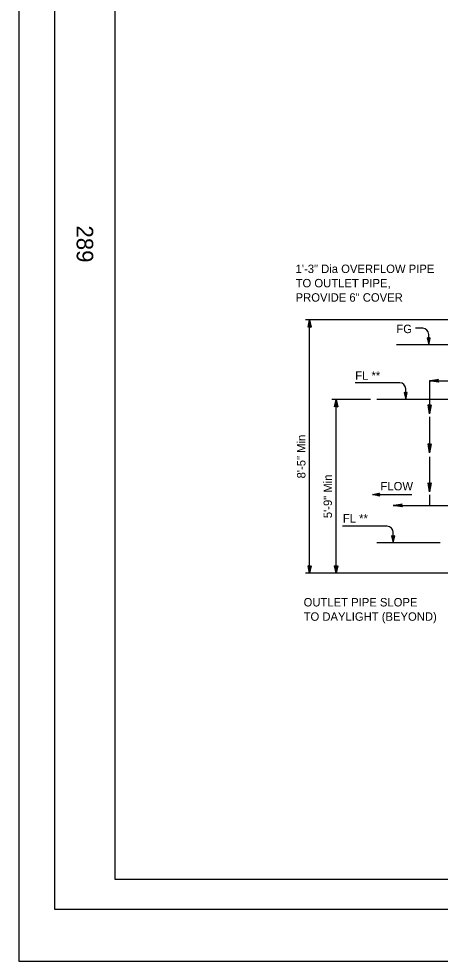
# Model space of a CAD drawing. Extents: x -893 to 867, y -474 to 712.
# Drawn here: x -893 to -543, y -474 to 309 of the extents above; entities that cross this region are included whole.
import ezdxf

# ---------------------------------------------------------------- set-up
doc = ezdxf.new("R2010")
doc.units = 0
for name, color, linetype in [('60 Nongeo Data', 7, 'Continuous'), ('border_PLOTTING-ELEMENTS', 7, 'Continuous'), ('border_rw_22x34_Cut_Lines', 7, 'Continuous'), ('border_SHEET', 7, 'Continuous'), ('border_WITHIN-BORDER-anno', 7, 'Continuous')]:
    doc.layers.add(name, color=color, linetype=linetype)

# ---------------------------------------------------------------- blocks, each defined once
blk = doc.blocks.new('AHT')
at = {"layer": '60 Nongeo Data'}
blk.add_lwpolyline([(-5.9055, 1.3189), (0, 0), (-5.9059, -1.3094), (-5.6957, -0.9602), (-1.3693, -0.0035), (-5.6968, 0.9693), (-5.4886, 0.6205), (-2.7193, 0.002), (-5.4858, -0.6114), (-5.2756, -0.2622), (-4.0791, 0.0031), (-5.2799, 0.2713), (-5.1181, 0), (-5.9059, -1.3094), (-5.1181, 0)], close=True, dxfattribs=at)

msp = doc.modelspace()

# ---------------------------------------------------------------- linework, layer by layer
at = {"layer": '60 Nongeo Data'}
for p, q in [((-488.89, 59.02), (-655.01, 59.02)), ((-651.51, -151.4), (-651.51, 59.02)), ((-524.7, 38.19), (-579.16, 38.19)), ((-551.7, 8.49), (-544.26, 9.74)), ((-551.7, 8.49), (-544.26, 9.74)), ((-551.7, 8.49), (-544.45, 9.43)), ((-551.7, 8.49), (-544.45, 9.43)), ((-544.64, 9.12), (-551.7, 8.49)), ((-544.64, 9.12), (-551.7, 8.49)), ((-544.83, 8.81), (-551.7, 8.49)), ((-544.83, 8.81), (-551.7, 8.49)), ((-545.02, 8.49), (-551.7, 8.49)), ((-544.26, 7.25), (-551.7, 8.49)), ((-551.7, 8.49), (-544.64, 7.87)), ((-544.45, 7.56), (-551.7, 8.49)), ((-551.7, 8.49), (-544.83, 8.18)), ((-545.02, 8.49), (-551.7, 8.49)), ((-544.26, 7.25), (-551.7, 8.49)), ((-551.7, 8.49), (-544.64, 7.87)), ((-544.45, 7.56), (-551.7, 8.49)), ((-551.7, 8.49), (-544.83, 8.18)), ((-551.7, 8.49), (-519.83, 8.49)), ((-551.7, 8.49), (-551.7, -18.99)), ((-545.02, 8.49), (-544.64, 9.12)), ((-545.02, 8.49), (-544.64, 9.12)), ((-544.64, 7.87), (-545.02, 8.49)), ((-544.64, 7.87), (-545.02, 8.49)), ((-544.64, 9.12), (-544.26, 9.74)), ((-544.64, 9.12), (-544.26, 9.74)), ((-544.64, 7.87), (-544.26, 7.25)), ((-544.64, 7.87), (-544.26, 7.25)), ((-600.79, -7.13), (-632.96, -7.13)), ((-629.46, -151.4), (-629.46, -7.13)), ((-509.19, -7.13), (-595.54, -7.13)), ((-552.32, -11.93), (-552.94, -11.55)), ((-551.7, -18.99), (-552.94, -11.55)), ((-551.7, -18.99), (-552.63, -11.74)), ((-552.32, -11.93), (-551.7, -18.99)), ((-551.7, -12.31), (-552.32, -11.93)), ((-552.01, -12.12), (-551.7, -18.99)), ((-550.46, -11.55), (-551.7, -18.99)), ((-550.77, -11.74), (-551.7, -18.99)), ((-551.7, -18.99), (-551.08, -11.93)), ((-551.08, -11.93), (-551.7, -12.31)), ((-551.7, -18.99), (-551.39, -12.12)), ((-551.7, -12.31), (-551.7, -18.99)), ((-551.08, -11.93), (-550.46, -11.55)), ((-551.7, -21.55), (-551.7, -51.4)), ((-552.32, -44.35), (-552.94, -43.97)), ((-551.7, -51.4), (-552.94, -43.97)), ((-551.7, -51.4), (-552.63, -44.16)), ((-552.32, -44.35), (-551.7, -51.4)), ((-551.7, -44.73), (-552.32, -44.35)), ((-552.01, -44.54), (-551.7, -51.4)), ((-550.46, -43.97), (-551.7, -51.4)), ((-550.77, -44.16), (-551.7, -51.4)), ((-551.7, -51.4), (-551.08, -44.35)), ((-551.08, -44.35), (-551.7, -44.73)), ((-551.7, -51.4), (-551.39, -44.54)), ((-551.7, -44.73), (-551.7, -51.4)), ((-551.08, -44.35), (-550.46, -43.97)), ((-551.7, -54.7), (-551.7, -84.01)), ((-552.32, -76.95), (-552.94, -76.57)), ((-551.7, -84.01), (-552.94, -76.57)), ((-551.7, -84.01), (-552.63, -76.76)), ((-552.32, -76.95), (-551.7, -84.01)), ((-551.7, -77.33), (-552.32, -76.95)), ((-552.01, -77.14), (-551.7, -84.01)), ((-550.46, -76.57), (-551.7, -84.01)), ((-550.77, -76.76), (-551.7, -84.01)), ((-551.7, -84.01), (-551.08, -76.95)), ((-551.08, -76.95), (-551.7, -77.33)), ((-551.7, -84.01), (-551.39, -77.14)), ((-551.7, -77.33), (-551.7, -84.01)), ((-551.08, -76.95), (-550.46, -76.57)), ((-599.34, -86.26), (-566.39, -86.26)), ((-581.98, -95.15), (-574.55, -93.9)), ((-574.93, -94.53), (-574.55, -93.9)), ((-551.7, -86.39), (-551.7, -95.15)), ((-581.98, -95.15), (-574.74, -94.22)), ((-574.93, -94.53), (-581.98, -95.15)), ((-575.12, -94.84), (-581.98, -95.15)), ((-581.98, -95.15), (-435.4, -95.15)), ((-575.31, -95.15), (-581.98, -95.15)), ((-574.55, -96.39), (-581.98, -95.15)), ((-581.98, -95.15), (-574.93, -95.77)), ((-574.74, -96.08), (-581.98, -95.15)), ((-581.98, -95.15), (-575.12, -95.46)), ((-575.31, -95.15), (-574.93, -94.53)), ((-574.93, -95.77), (-575.31, -95.15)), ((-574.93, -95.77), (-574.55, -96.39)), ((-543.07, -126.4), (-595.54, -126.4)), ((-488.89, -151.4), (-655.01, -151.4)), ((-488.89, -151.4), (-632.96, -151.4))]:
    msp.add_line(p, q, dxfattribs=at)
for points in [[(-557.46, 52), (-563.36, 52)], [(-552.46, 38.19), (-552.46, 47)], [(-576.58, 6.68), (-613.61, 6.68)], [(-571.58, -7.13), (-571.58, 1.68)], [(-587.03, -112.59), (-624.06, -112.59)], [(-582.03, -126.4), (-582.03, -117.59)]]:
    msp.add_lwpolyline(points, dxfattribs=at)
for points in [[(-553.78, 44.1), (-552.46, 38.19), (-551.15, 44.1), (-551.5, 43.89), (-552.46, 39.56), (-553.43, 43.89), (-553.08, 43.68), (-552.46, 40.91), (-551.85, 43.68), (-552.2, 43.47), (-552.46, 42.27), (-552.73, 43.47), (-552.46, 43.31), (-551.15, 44.1), (-552.46, 43.31)], [(-572.9, -1.22), (-571.58, -7.13), (-570.27, -1.22), (-570.62, -1.43), (-571.58, -5.76), (-572.55, -1.43), (-572.2, -1.64), (-571.59, -4.41), (-570.97, -1.64), (-571.32, -1.85), (-571.59, -3.05), (-571.85, -1.85), (-571.58, -2.01), (-570.27, -1.22), (-571.58, -2.01)], [(-593.43, -87.57), (-599.34, -86.26), (-593.43, -84.95), (-593.64, -85.3), (-597.97, -86.25), (-593.64, -87.22), (-593.85, -86.88), (-596.62, -86.26), (-593.85, -85.64), (-594.06, -85.99), (-595.26, -86.26), (-594.06, -86.53), (-594.22, -86.26), (-593.43, -84.95), (-594.22, -86.26)], [(-583.35, -120.49), (-582.03, -126.4), (-580.72, -120.49), (-581.07, -120.7), (-582.03, -125.03), (-583, -120.7), (-582.65, -120.91), (-582.04, -123.68), (-581.42, -120.91), (-581.77, -121.12), (-582.04, -122.32), (-582.3, -121.12), (-582.03, -121.28), (-580.72, -120.49), (-582.03, -121.28)]]:
    msp.add_lwpolyline(points, close=True, dxfattribs=at)
for centre in [(-557.46, 47), (-576.58, 1.68), (-587.03, -117.59)]:
    msp.add_arc(centre, 5, 0, 90, dxfattribs=at)
at = {"layer": 'border_PLOTTING-ELEMENTS'}
for points in [[(-893.45, -474.04), (866.55, -474.04), (866.55, 711.96), (-893.45, 711.96)], [(-863.45, 668.96), (836.55, 668.96), (836.55, -431.04), (-863.45, -431.04)]]:
    msp.add_lwpolyline(points, close=True, dxfattribs=at)
at = {"layer": 'border_rw_22x34_Cut_Lines'}
msp.add_lwpolyline([(-863.45, 668.96), (836.55, 668.96), (836.55, -431.04), (-863.45, -431.04)], close=True, dxfattribs=at)
at = {"layer": 'border_SHEET'}
for p, q in [((-813.45, -406.04), (-813.45, 643.96)), ((811.55, -406.04), (-813.45, -406.04))]:
    msp.add_line(p, q, dxfattribs=at)

# ---------------------------------------------------------------- block references
at = {"layer": '60 Nongeo Data', "xscale": 1.016949152542373, "yscale": 1.012061028040939}
for p, rotation in [((-651.51, 59.02), 90), ((-629.46, -7.13), 90), ((-651.51, -151.4), -90), ((-629.46, -151.4), -90)]:
    msp.add_blockref('AHT', p, dxfattribs=dict(at, rotation=rotation))

# ---------------------------------------------------------------- texts
at = {"layer": '60 Nongeo Data'}
for s, height, p in [('1\'-3" Dia OVERFLOW PIPE', 7.0004, (-663.19, 97.96)), ('TO OUTLET PIPE,', 7.0004, (-663.19, 86.06)), ('PROVIDE 6" COVER', 7.0004, (-663.19, 74.16)), ('FG', 7, (-579.38, 48.02)), ('FL **', 7, (-613.61, 9.21)), ('FLOW', 7, (-592.57, -82.71)), ('FL **', 7, (-623.89, -109.46)), ('OUTLET PIPE SLOPE ', 7.0004, (-656.54, -179.19)), ('TO DAYLIGHT (BEYOND)', 7.0004, (-656.54, -191.09))]:
    msp.add_text(s, height=height, dxfattribs=at).set_placement(p)
for s, p in [('8\'-5" Min', (-655.01, -72.75)), ('5\'-9" Min', (-632.96, -105.83))]:
    msp.add_text(s, height=7, rotation=90, dxfattribs=at).set_placement(p)
at = {"layer": 'border_WITHIN-BORDER-anno'}
msp.add_text('289', height=13.779, rotation=270, dxfattribs=at).set_placement((-845.36, 137.49))

doc.saveas('drawing.dxf')
